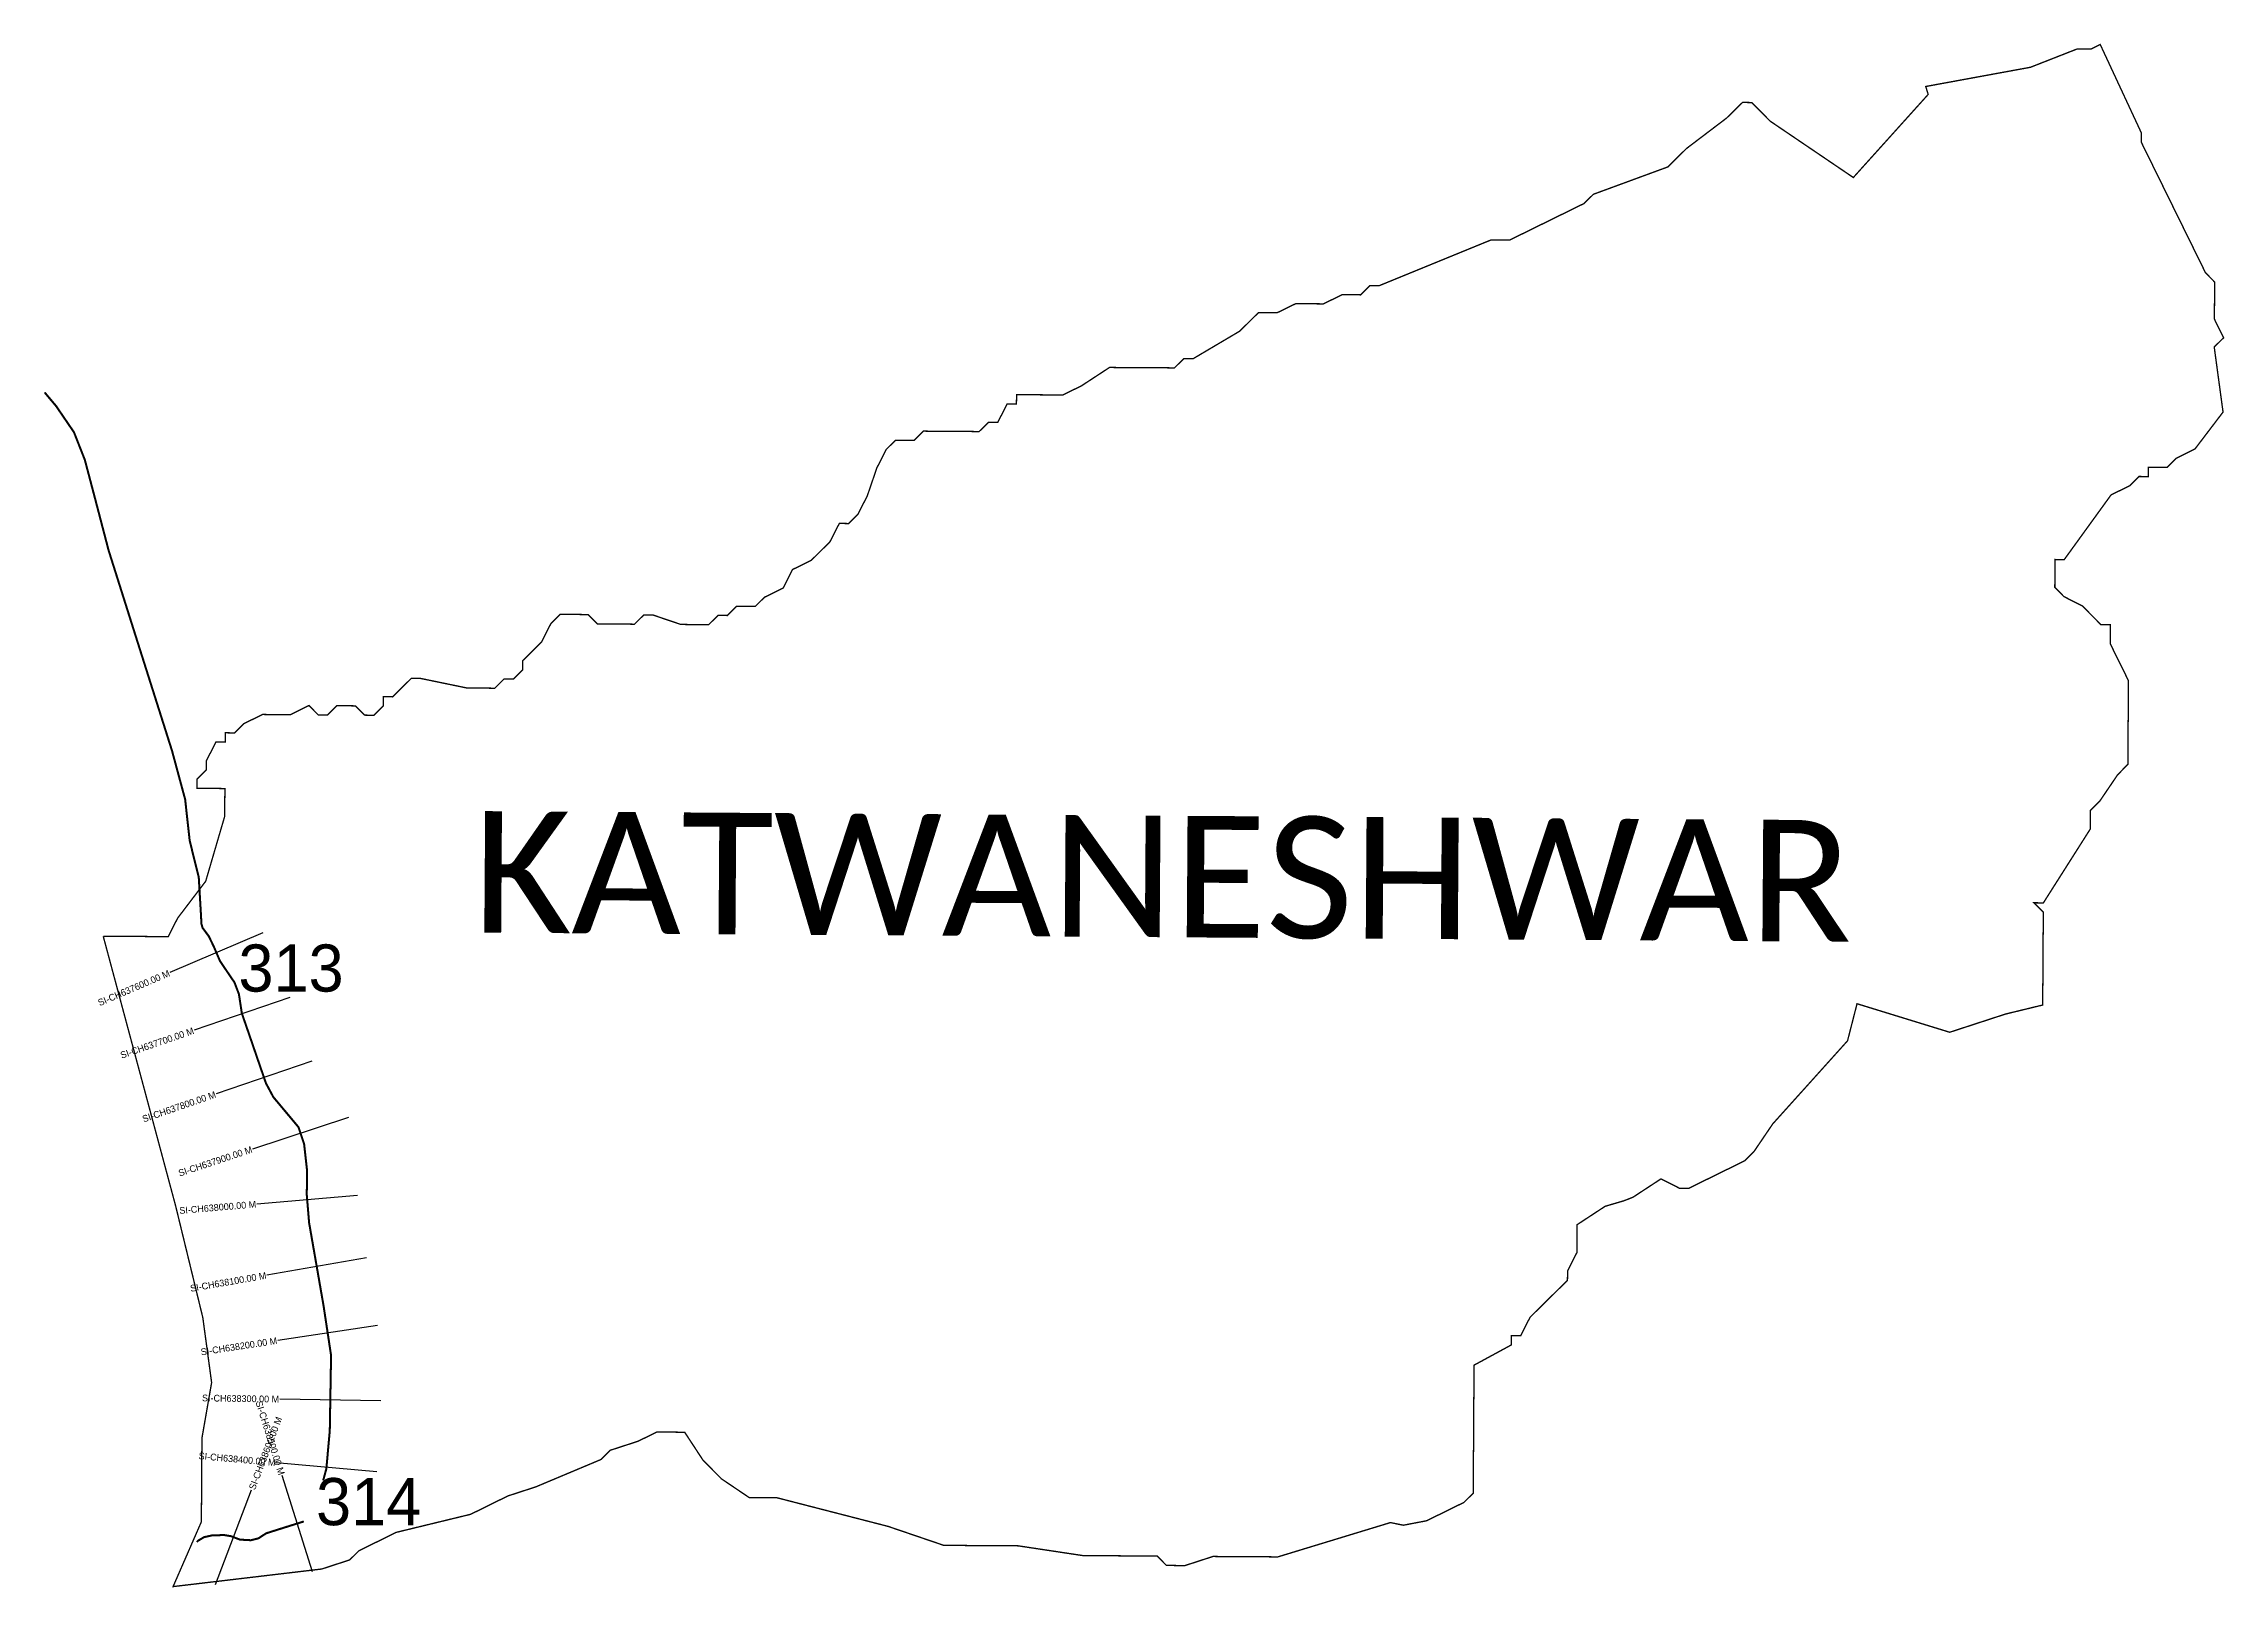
# Model space of a CAD drawing. Header units: metres. Extents: x 328282 to 331519, y 1804689 to 1806980.
import ezdxf
from ezdxf.enums import TextEntityAlignment as Align

# ---------------------------------------------------------------- set-up
doc = ezdxf.new("R2010")
doc.units = ezdxf.units.M
for name, color, linetype in [('CS', 134, 'Continuous'), ('CSMark', 6, 'Continuous'), ('NATURALLY PROTECTED', 3, 'Continuous'), ('VILLAGE NAME', 250, 'Continuous')]:
    doc.layers.add(name, color=color, linetype=linetype)

msp = doc.modelspace()

# ---------------------------------------------------------------- linework, layer by layer
at = {"color": 6, "const_width": 2}
for points in [[(331300.7, 1806972.4), (331321.4, 1806972.3), (331335.2, 1806979.1), (331396.3, 1806847.8), (331396.2, 1806834), (331491.4, 1806640.5), (331505, 1806626.6), (331504.7, 1806571.5), (331518.3, 1806543.8), (331504.4, 1806530.2), (331517.5, 1806433.6), (331475.8, 1806378.8), (331448.2, 1806365.2), (331434.3, 1806351.5), (331406.8, 1806351.7), (331406.7, 1806337.9), (331392.9, 1806338), (331379, 1806324.3), (331351.3, 1806310.7), (331281.8, 1806214.7), (331268, 1806214.8), (331267.8, 1806173.5), (331281.4, 1806159.7), (331308.9, 1806145.7), (331336.3, 1806118), (331350, 1806117.9), (331350, 1806089.9), (331377.1, 1806035), (331376.2, 1805911), (331360.6, 1805894.7), (331334.5, 1805856.2), (331320.7, 1805842.5), (331320.5, 1805814.9), (331250.8, 1805705.2), (331237, 1805705.3), (331250.7, 1805691.4), (331249.8, 1805553.6), (331194.6, 1805540.2), (331111.8, 1805513.2), (330974.2, 1805555.5), (330960.1, 1805500.5), (330849.1, 1805377.2), (330821.2, 1805336.1), (330807.4, 1805322.4), (330724.4, 1805281.6), (330710.6, 1805281.7), (330683.2, 1805295.6), (330641.7, 1805268.4), (330628.2, 1805263.1), (330600.3, 1805254.9), (330558.7, 1805227.6), (330558.4, 1805186.3), (330544.5, 1805158.8), (330544.4, 1805145), (330488.9, 1805090.3), (330474.9, 1805062.8), (330461.2, 1805062.9), (330461.1, 1805049.2), (330405.7, 1805019.1), (330404.5, 1804829.1), (330390.6, 1804815.4), (330335.3, 1804788.2), (330300.8, 1804781.6), (330281.6, 1804785.5), (330114.5, 1804734.6), (330018.1, 1804735.2), (329976.6, 1804721.7), (329949.1, 1804721.9), (329935.4, 1804735.8), (329825.2, 1804736.5), (329728.9, 1804751), (329618.6, 1804751.7), (329536.1, 1804779.8), (329371.1, 1804822.3), (329329.8, 1804822.6), (329288.6, 1804850.4), (329261.2, 1804878.1), (329234, 1804919.6), (329192.6, 1804919.9), (329165, 1804906.3), (329123.5, 1804892.8), (329109.7, 1804879.1), (329013, 1804838.5), (328971.5, 1804825), (328916.3, 1804797.8), (328805.9, 1804771), (328750.6, 1804743.8), (328736.7, 1804730.1), (328695.3, 1804716.6), (328474.6, 1804690.5), (328516.6, 1804786.7), (328517.4, 1804910.7), (328531.8, 1804993.3), (328518.7, 1805089.8), (328478.4, 1805255.4), (328370.9, 1805655.7)], [(328370.9, 1805655.7), (328467.4, 1805655.1), (328481.3, 1805682.5), (328523, 1805737.3), (328551.2, 1805833.6), (328551.5, 1805874.9), (328510.2, 1805875.2), (328510.3, 1805889), (328524.1, 1805902.7), (328524.1, 1805916.3), (328538.2, 1805943.9), (328552, 1805943.8), (328552.1, 1805957.6), (328565.8, 1805957.5), (328579.7, 1805971.2), (328607.4, 1805984.8), (328648.7, 1805984.5), (328676.3, 1805998.1), (328690, 1805984.2), (328703.8, 1805984.1), (328717.7, 1805997.8), (328745.2, 1805997.6), (328758.9, 1805983.8), (328772.7, 1805983.7), (328786.5, 1805997.3), (328786.6, 1806011.1), (328800.4, 1806011), (328828.2, 1806038.4), (328842, 1806038.3), (328910.8, 1806024.1), (328952.1, 1806023.8), (328965.9, 1806037.5), (328979.7, 1806037.4), (328993.6, 1806051), (328993.7, 1806064.8), (329021.4, 1806092.2), (329035.4, 1806119.7), (329049.2, 1806133.4), (329090.6, 1806133.1), (329104.3, 1806119.2), (329159.4, 1806118.8), (329173.3, 1806132.5), (329187, 1806132.4), (329228.3, 1806118.4), (329269.6, 1806118.1), (329283.5, 1806131.8), (329297.3, 1806131.7), (329311.1, 1806145.4), (329338.7, 1806145.2), (329352.5, 1806158.8), (329380.2, 1806172.5), (329394.1, 1806199.9), (329421.8, 1806213.5), (329449.5, 1806240.9), (329463.5, 1806268.3), (329477.3, 1806268.2), (329491.2, 1806281.9), (329505.1, 1806309.4), (329519.2, 1806350.6), (329533.1, 1806378.1), (329547, 1806391.8), (329574.6, 1806391.6), (329588.4, 1806405.3), (329671.1, 1806404.7), (329685, 1806418.4), (329698.7, 1806418.3), (329712.7, 1806445.8), (329726.5, 1806445.7), (329726.6, 1806459.4), (329795.5, 1806459), (329823.2, 1806472.7), (329864.6, 1806499.8), (329961, 1806499.2), (329974.9, 1806512.9), (329988.7, 1806512.8), (330057.9, 1806553.7), (330085.6, 1806581.1), (330113.2, 1806580.9), (330140.8, 1806594.4), (330182.1, 1806594.2), (330209.8, 1806607.7), (330237.4, 1806607.6), (330251.2, 1806621.3), (330265, 1806621.2), (330430.8, 1806689), (330458.4, 1806688.8), (330568.9, 1806743.1), (330582.8, 1806756.8), (330693.3, 1806797.4), (330721, 1806824.7), (330780.8, 1806870.1), (330804.2, 1806893.1), (330817.9, 1806893), (330845.2, 1806865.4), (330968.7, 1806781.7), (331079.8, 1806905), (331076.2, 1806916.8), (331231.6, 1806945.3), (331300.7, 1806972.4)]]:
    msp.add_lwpolyline(points, dxfattribs=at)
at = {"layer": 'CS'}
for p, q in [((328607.8, 1805660.8), (328469.9, 1805601.8)), ((328647.8, 1805565), (328506, 1805516.2)), ((328680.4, 1805470.5), (328538.5, 1805421.6)), ((328735, 1805386.8), (328592.5, 1805339.9)), ((328748.3, 1805270.8), (328598.9, 1805258.2)), ((328761.7, 1805178.5), (328613.9, 1805152.7)), ((328778.2, 1805078.1), (328629.9, 1805055.7)), ((328782.9, 1804966), (328633, 1804968.6)), ((328776.9, 1804860.8), (328627.6, 1804874.3)), ((328537.7, 1804693.8), (328591, 1804834)), ((328681.4, 1804712.6), (328636.3, 1804855.6))]:
    msp.add_line(p, q, dxfattribs=at)
at = {"layer": 'NATURALLY PROTECTED', "const_width": 3, "flags": 128}
for points in [[(328283.9, 1806462.8), (328300.9, 1806442.6), (328327.5, 1806403.6), (328343.6, 1806362.7), (328359.6, 1806302.1), (328378.9, 1806228.3), (328420.4, 1806097), (328473, 1805931), (328492.5, 1805858.8), (328499.2, 1805797.8), (328504.7, 1805775.4), (328512.7, 1805743.5), (328514.4, 1805714.5), (328516.2, 1805683.6), (328516.6, 1805674.2), (328518.5, 1805667.9), (328527.6, 1805655.7), (328535.4, 1805639.5), (328544.2, 1805619), (328556.9, 1805600.1), (328565.7, 1805587.2), (328572.3, 1805569.8), (328576.7, 1805541.1), (328587, 1805511.4), (328602.5, 1805466.3), (328612.4, 1805437.6), (328623.4, 1805417), (328644.5, 1805391.8), (328660.8, 1805372.3), (328669.1, 1805347.1), (328673.6, 1805306.9), (328673, 1805272.2), (328676.5, 1805230.4), (328697.9, 1805107.6), (328709.1, 1805033.6), (328707.2, 1804922), (328702.1, 1804865.4), (328697.4, 1804848)], [(328668.5, 1804787.5), (328667.2, 1804786.7), (328642.9, 1804779.1), (328612.8, 1804769.6), (328601.4, 1804762.2), (328590.2, 1804759.3), (328573.9, 1804760.2), (328560.5, 1804765.3), (328550.6, 1804767), (328532.6, 1804766.5), (328520.6, 1804763.9), (328511.9, 1804758.7), (328509.7, 1804756.7)]]:
    msp.add_lwpolyline(points, dxfattribs=at)

# ---------------------------------------------------------------- texts
at = {"char_height": 70, "attachment_point": 1}
for s, insert in [('313', (328571.6, 1805643.5)), ('314', (328686.8, 1804851.6))]:
    msp.add_mtext_dynamic_manual_height_columns(s, width=95.172, gutter_width=1, heights=[0], dxfattribs=dict(at, insert=insert))
at = {"layer": 'CSMark'}
for s, rotation, p in [('SI-CH637600.00 M', 23.1574, (328469, 1805601.4)), ('SI-CH637700.00 M', 18.9994, (328505, 1805515.9)), ('SI-CH637800.00 M', 18.9994, (328537.6, 1805421.3)), ('SI-CH637900.00 M', 18.2489, (328591.6, 1805339.6)), ('SI-CH638000.00 M', 4.8034, (328597.9, 1805258.1)), ('SI-CH638100.00 M', 9.8946, (328612.9, 1805152.5)), ('SI-CH638200.00 M', 8.5842, (328628.9, 1805055.6)), ('SI-CH638300.00 M', 359.0286, (328632, 1804968.6)), ('SI-CH638500.00 M', 287.5148, (328636, 1804856.6)), ('SI-CH638400.00 M', 354.8313, (328626.6, 1804874.4))]:
    msp.add_text(s, height=10, rotation=rotation, dxfattribs=at).set_placement(p, align=Align.MIDDLE_RIGHT)
msp.add_text('SI-CH638600.00 M', height=10, rotation=69.1576, dxfattribs=at).set_placement((328591.4, 1804834.9), align=Align.MIDDLE_LEFT)
at = {"layer": 'VILLAGE NAME', "insert": (328920.8, 1805841.5), "char_height": 180.345, "attachment_point": 1, "rotation": 359.6139}
msp.add_mtext_dynamic_manual_height_columns('{\\fCalibri|b0|i0|c0|p34;KATWANESHWAR}', width=1779.605, gutter_width=901.7, heights=[0], dxfattribs=at)

doc.saveas('drawing.dxf')
